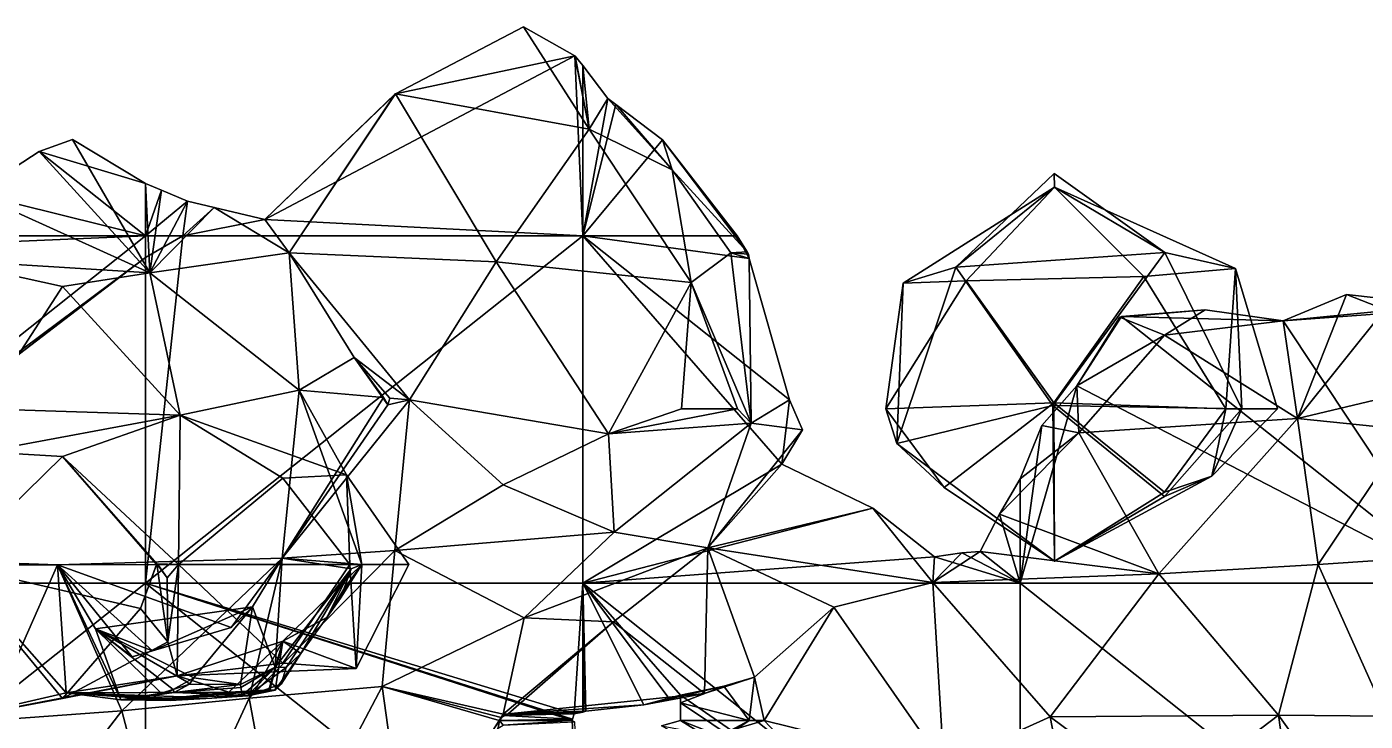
# Model space of a CAD drawing. Extents: x 290095 to 295679, y 4553756 to 4561441.
# Drawn here: x 295006.4 to 295159.5, y 4559690.8 to 4559770.2 of the extents above; entities that cross this region are included whole.
import ezdxf

# ---------------------------------------------------------------- set-up
doc = ezdxf.new("R2010")
doc.units = 0
doc.layers.add('Au_ppm_Pref_-_0_5', color=7, linetype='CONTINUOUS')

msp = doc.modelspace()

# ---------------------------------------------------------------- linework, layer by layer
at = {"layer": 'Au_ppm_Pref_-_0_5'}
for points in [[(295069.1, 4559766.86, 1868.94), (295048.57, 4559762.53, 1865.4), (295063.22, 4559770.19, 1866.78)], [(295048.57, 4559762.53, 1865.4), (295070.73, 4559758.5, 1866.01), (295063.22, 4559770.19, 1866.78)], [(295070.73, 4559758.5, 1866.01), (295069.1, 4559766.86, 1868.94), (295063.22, 4559770.19, 1866.78)], [(295033.63, 4559748.17, 1865.62), (295048.57, 4559762.53, 1865.4), (295069.1, 4559766.86, 1868.94)], [(295033.63, 4559748.17, 1865.62), (295069.1, 4559766.86, 1868.94), (295070, 4559746.3, 1874.29)], [(295070, 4559765.77, 1869.37), (295069.1, 4559766.86, 1868.94), (295069.13, 4559766.85, 1868.95)], [(295070, 4559746.3, 1874.29), (295069.1, 4559766.86, 1868.94), (295070, 4559765.77, 1869.37)], [(295070.73, 4559758.5, 1866.01), (295069.13, 4559766.85, 1868.95), (295069.1, 4559766.86, 1868.94)], [(295069.13, 4559766.85, 1868.95), (295070.73, 4559758.5, 1866.01), (295070, 4559765.77, 1869.37)], [(295072.87, 4559761.99, 1870.63), (295070, 4559746.3, 1874.29), (295070, 4559765.77, 1869.37)], [(295070, 4559765.77, 1869.37), (295070.73, 4559758.5, 1866.01), (295072.87, 4559761.99, 1870.63)], [(295033.63, 4559748.17, 1865.62), (295048.56, 4559762.52, 1865.39), (295048.57, 4559762.53, 1865.39)], [(295033.63, 4559748.17, 1865.62), (295048.57, 4559762.53, 1865.39), (295048.57, 4559762.53, 1865.4)], [(295033.63, 4559748.17, 1865.62), (295036.42, 4559744.38, 1865.8), (295048.56, 4559762.52, 1865.39)], [(295036.42, 4559744.38, 1865.8), (295048.57, 4559762.52, 1865.39), (295048.56, 4559762.52, 1865.39)], [(295060.11, 4559743.34, 1863.41), (295048.57, 4559762.52, 1865.39), (295036.42, 4559744.38, 1865.8)], [(295048.57, 4559762.53, 1865.39), (295048.56, 4559762.52, 1865.39), (295048.56, 4559762.53, 1865.39)], [(295048.56, 4559762.52, 1865.39), (295048.57, 4559762.52, 1865.39), (295048.56, 4559762.53, 1865.39)], [(295048.57, 4559762.52, 1865.39), (295048.57, 4559762.53, 1865.39), (295048.56, 4559762.53, 1865.39)], [(295048.57, 4559762.52, 1865.39), (295048.57, 4559762.53, 1865.4), (295048.57, 4559762.53, 1865.39)], [(295048.57, 4559762.53, 1865.4), (295048.57, 4559762.52, 1865.39), (295070.73, 4559758.5, 1866.01)], [(295070.73, 4559758.5, 1866.01), (295048.57, 4559762.52, 1865.39), (295060.11, 4559743.34, 1863.41)], [(295073.76, 4559761.31, 1870.89), (295070, 4559746.3, 1874.29), (295072.87, 4559761.99, 1870.63)], [(295070.73, 4559758.5, 1866.01), (295080.23, 4559753.86, 1870.89), (295072.87, 4559761.99, 1870.63)], [(295072.87, 4559761.99, 1870.63), (295080.23, 4559753.86, 1870.89), (295073.76, 4559761.31, 1870.89)], [(295079.13, 4559757.28, 1872.46), (295070, 4559746.3, 1874.29), (295073.76, 4559761.31, 1870.89)], [(295080.23, 4559753.86, 1870.89), (295079.13, 4559757.28, 1872.46), (295073.76, 4559761.31, 1870.89)], [(295020, 4559752.29, 1861.91), (295007.85, 4559755.94, 1859.98), (295011.66, 4559757.3, 1860.13)], [(295011.66, 4559757.3, 1860.13), (295007.85, 4559755.94, 1859.98), (295020.51, 4559742.08, 1860.08)], [(295011.66, 4559757.3, 1860.13), (295020.51, 4559742.08, 1860.08), (295020, 4559752.29, 1861.91)], [(295082.4, 4559740.98, 1866.01), (295070.73, 4559758.5, 1866.01), (295060.11, 4559743.34, 1863.41)], [(295087.65, 4559746.3, 1876.11), (295070, 4559746.3, 1874.29), (295079.13, 4559757.28, 1872.46)], [(295082.4, 4559740.98, 1866.01), (295080.23, 4559753.86, 1870.89), (295070.73, 4559758.5, 1866.01)], [(295079.13, 4559757.28, 1872.46), (295088.78, 4559744.47, 1876.21), (295087.65, 4559746.3, 1876.11)], [(295079.13, 4559757.28, 1872.46), (295080.23, 4559753.86, 1870.89), (295088.78, 4559744.47, 1876.21)], [(295000.46, 4559751.13, 1859.66), (295007.85, 4559755.94, 1859.98), (295020, 4559746.3, 1863.01)], [(295007.85, 4559755.94, 1859.98), (295000.46, 4559751.13, 1859.66), (295020.51, 4559742.08, 1860.08)], [(295020, 4559746.3, 1863.01), (295007.85, 4559755.94, 1859.98), (295020, 4559752.29, 1861.91)], [(295086.93, 4559744.37, 1870.89), (295088.78, 4559744.47, 1876.21), (295080.23, 4559753.86, 1870.89)], [(295082.4, 4559740.98, 1866.01), (295086.93, 4559744.37, 1870.89), (295080.23, 4559753.86, 1870.89)], [(295123.93, 4559751.87, 1824.09), (295112.66, 4559742.71, 1818.62), (295123.91, 4559753.43, 1820.35)], [(295123.91, 4559753.43, 1820.35), (295112.66, 4559742.71, 1818.62), (295136.54, 4559744.4, 1817.43)], [(295123.93, 4559751.87, 1824.09), (295123.91, 4559753.43, 1820.35), (295136.54, 4559744.4, 1817.43)], [(295020, 4559746.3, 1863.01), (295020, 4559752.29, 1861.91), (295021.82, 4559751.52, 1862.36)], [(295020, 4559752.29, 1861.91), (295020.51, 4559742.08, 1860.08), (295021.82, 4559751.52, 1862.36)], [(295024.81, 4559750.25, 1863.1), (295020, 4559746.3, 1863.01), (295021.82, 4559751.52, 1862.36)], [(295021.82, 4559751.52, 1862.36), (295020.51, 4559742.08, 1860.08), (295024.81, 4559750.25, 1863.1)], [(295106.63, 4559740.89, 1823.37), (295123.93, 4559751.87, 1824.09), (295113.85, 4559741.16, 1827.05)], [(295123.93, 4559751.87, 1824.09), (295106.63, 4559740.89, 1823.37), (295112.66, 4559742.71, 1818.62)], [(295134.16, 4559741.64, 1827.3), (295113.85, 4559741.16, 1827.05), (295123.93, 4559751.87, 1824.09)], [(295123.93, 4559751.87, 1824.09), (295144.63, 4559742.57, 1823.37), (295134.16, 4559741.64, 1827.3)], [(295144.63, 4559742.57, 1823.37), (295123.93, 4559751.87, 1824.09), (295136.54, 4559744.4, 1817.43)], [(294972.63, 4559746.3, 1856.55), (295000.46, 4559751.13, 1859.66), (295020, 4559746.3, 1863.01)], [(295000.46, 4559751.13, 1859.66), (294996.65, 4559743.57, 1859.38), (295020.51, 4559742.08, 1860.08)], [(295024.27, 4559746.3, 1863.97), (295020, 4559746.3, 1863.01), (295024.81, 4559750.25, 1863.1)], [(295024.81, 4559750.25, 1863.1), (295020.51, 4559742.08, 1860.08), (295027.86, 4559749.53, 1863.97)], [(295024.27, 4559746.3, 1863.97), (295024.81, 4559750.25, 1863.1), (295027.86, 4559749.53, 1863.97)], [(295027.86, 4559749.53, 1863.97), (295020.51, 4559742.08, 1860.08), (295036.42, 4559744.38, 1865.8)], [(295024.27, 4559746.3, 1863.97), (295027.86, 4559749.53, 1863.97), (295033.63, 4559748.17, 1865.62)], [(295024.27, 4559746.3, 1863.97), (295033.63, 4559748.17, 1865.62), (295070, 4559746.3, 1874.29)], [(295027.86, 4559749.53, 1863.97), (295036.42, 4559744.38, 1865.8), (295033.63, 4559748.17, 1865.62)], [(294970, 4559706.61, 1863.6), (294973.8, 4559744.33, 1857.07), (295020, 4559746.3, 1863.01)], [(295020, 4559746.3, 1863.01), (295020, 4559743.82, 1863.97), (294970, 4559706.61, 1863.6)], [(294973.8, 4559744.33, 1857.07), (294972.63, 4559746.3, 1856.55), (295020, 4559746.3, 1863.01)], [(295070, 4559746.3, 1874.29), (295070, 4559706.61, 1882.88), (295020, 4559706.61, 1878.45)], [(295020, 4559706.61, 1878.45), (295020, 4559743.82, 1863.97), (295024.27, 4559746.3, 1863.97)], [(295024.27, 4559746.3, 1863.97), (295070, 4559746.3, 1874.29), (295020, 4559706.61, 1878.45)], [(295020, 4559746.3, 1863.01), (295024.27, 4559746.3, 1863.97), (295020, 4559743.82, 1863.97)], [(295092.75, 4559720.2, 1878.22), (295070, 4559706.61, 1882.88), (295070, 4559746.3, 1874.29)], [(295093.62, 4559727.55, 1876.56), (295092.75, 4559720.2, 1878.22), (295070, 4559746.3, 1874.29)], [(295070, 4559746.3, 1874.29), (295089.02, 4559743.73, 1876.23), (295093.62, 4559727.55, 1876.56)], [(295070, 4559746.3, 1874.29), (295087.65, 4559746.3, 1876.11), (295089.02, 4559743.73, 1876.23)], [(295087.65, 4559746.3, 1876.11), (295088.78, 4559744.47, 1876.21), (295089.02, 4559743.73, 1876.23)], [(295020, 4559743.82, 1863.97), (294971.25, 4559706.61, 1863.97), (294970, 4559706.61, 1863.6)], [(295020, 4559743.82, 1863.97), (295020, 4559706.61, 1878.45), (294971.25, 4559706.61, 1863.97)], [(295001.43, 4559726.55, 1854.72), (295010.51, 4559740.5, 1854.36), (294996.65, 4559743.57, 1859.38)], [(295020.51, 4559742.08, 1860.08), (294996.65, 4559743.57, 1859.38), (295010.51, 4559740.5, 1854.36)], [(295020.51, 4559742.08, 1860.08), (295037.58, 4559728.67, 1859.33), (295036.42, 4559744.38, 1865.8)], [(295050.17, 4559727.56, 1866.12), (295036.42, 4559744.38, 1865.8), (295043.86, 4559732.41, 1864.67)], [(295043.86, 4559732.41, 1864.67), (295036.42, 4559744.38, 1865.8), (295037.58, 4559728.67, 1859.33)], [(295050.17, 4559727.56, 1866.12), (295060.11, 4559743.34, 1863.41), (295036.42, 4559744.38, 1865.8)], [(295082.4, 4559740.98, 1866.01), (295089.27, 4559724.88, 1871.19), (295086.93, 4559744.37, 1870.89)], [(295086.93, 4559744.37, 1870.89), (295088.96, 4559744.22, 1876.22), (295088.78, 4559744.47, 1876.21)], [(295086.93, 4559744.37, 1870.89), (295089.02, 4559743.73, 1876.23), (295088.96, 4559744.22, 1876.22)], [(295089.27, 4559724.88, 1871.19), (295089.02, 4559743.73, 1876.23), (295086.93, 4559744.37, 1870.89)], [(295089.02, 4559743.73, 1876.23), (295088.78, 4559744.47, 1876.21), (295088.96, 4559744.22, 1876.22)], [(295089.27, 4559724.88, 1871.19), (295093.62, 4559727.55, 1876.56), (295089.02, 4559743.73, 1876.23)], [(295112.66, 4559742.71, 1818.62), (295123.76, 4559726.9, 1817.12), (295136.54, 4559744.4, 1817.43)], [(295145.37, 4559726.55, 1819.2), (295136.54, 4559744.4, 1817.43), (295123.76, 4559726.9, 1817.12)], [(295145.37, 4559726.55, 1819.2), (295144.63, 4559742.57, 1823.37), (295136.54, 4559744.4, 1817.43)], [(295023.95, 4559725.8, 1853.61), (295020.51, 4559742.08, 1860.08), (295010.51, 4559740.5, 1854.36)], [(295023.95, 4559725.8, 1853.61), (295037.58, 4559728.67, 1859.33), (295020.51, 4559742.08, 1860.08)], [(295072.93, 4559723.69, 1863.53), (295060.11, 4559743.34, 1863.41), (295050.17, 4559727.56, 1866.12)], [(295082.4, 4559740.98, 1866.01), (295060.11, 4559743.34, 1863.41), (295072.93, 4559723.69, 1863.53)], [(295105.91, 4559722.56, 1821.92), (295123.76, 4559726.9, 1817.12), (295112.66, 4559742.71, 1818.62)], [(295105.91, 4559722.56, 1821.92), (295112.66, 4559742.71, 1818.62), (295106.63, 4559740.89, 1823.37)], [(295144.63, 4559742.57, 1823.37), (295143.53, 4559726.55, 1826.69), (295134.16, 4559741.64, 1827.3)], [(295144.63, 4559742.57, 1823.37), (295149.44, 4559726.55, 1823.37), (295143.53, 4559726.55, 1826.69)], [(295149.44, 4559726.55, 1823.37), (295144.63, 4559742.57, 1823.37), (295145.37, 4559726.55, 1819.2)], [(295001.43, 4559726.55, 1854.72), (295023.95, 4559725.8, 1853.61), (295010.51, 4559740.5, 1854.36)], [(295082.4, 4559740.98, 1866.01), (295072.93, 4559723.69, 1863.53), (295081.29, 4559726.55, 1861.28)], [(295087.68, 4559726.55, 1864.95), (295082.4, 4559740.98, 1866.01), (295081.29, 4559726.55, 1861.28)], [(295082.4, 4559740.98, 1866.01), (295087.68, 4559726.55, 1864.95), (295089.27, 4559724.88, 1871.19)], [(295123.87, 4559727.24, 1828.71), (295104.66, 4559726.55, 1826.51), (295113.85, 4559741.16, 1827.05)], [(295106.63, 4559740.89, 1823.37), (295113.85, 4559741.16, 1827.05), (295104.66, 4559726.55, 1826.51)], [(295105.91, 4559722.56, 1821.92), (295106.63, 4559740.89, 1823.37), (295104.66, 4559726.55, 1826.51)], [(295123.87, 4559727.24, 1828.71), (295113.85, 4559741.16, 1827.05), (295134.16, 4559741.64, 1827.3)], [(295123.87, 4559727.24, 1828.71), (295134.16, 4559741.64, 1827.3), (295143.53, 4559726.55, 1826.69)], [(295168.17, 4559738.4, 1880.86), (295150.09, 4559736.6, 1881.6), (295157.32, 4559739.6, 1880.69)], [(295157.32, 4559739.6, 1880.69), (295150.09, 4559736.6, 1881.6), (295151.73, 4559725.45, 1877.52)], [(295157.32, 4559739.6, 1880.69), (295151.73, 4559725.45, 1877.52), (295161.7, 4559737.88, 1878.99)], [(295168.17, 4559738.4, 1880.86), (295157.32, 4559739.6, 1880.69), (295161.7, 4559737.88, 1878.99)], [(295131.58, 4559737.1, 1881.72), (295131.4, 4559737.02, 1881.68), (295141.15, 4559737.83, 1881.39)], [(295131.4, 4559737.02, 1881.68), (295136.51, 4559734.96, 1879.96), (295141.15, 4559737.83, 1881.39)], [(295150.09, 4559736.6, 1881.6), (295131.58, 4559737.1, 1881.72), (295141.15, 4559737.83, 1881.39)], [(295136.51, 4559734.96, 1879.96), (295150.09, 4559736.6, 1881.6), (295141.15, 4559737.83, 1881.39)], [(295170, 4559738.04, 1880.93), (295150.09, 4559736.6, 1881.6), (295168.17, 4559738.4, 1880.86)], [(295170, 4559738.04, 1880.93), (295170, 4559706.61, 1889.32), (295150.09, 4559736.6, 1881.6)], [(295176.53, 4559731.34, 1876.31), (295161.7, 4559737.88, 1878.99), (295151.73, 4559725.45, 1877.52)], [(295131.58, 4559737.1, 1881.72), (295126.49, 4559729.15, 1880.61), (295131.4, 4559737.02, 1881.68)], [(295170, 4559706.61, 1889.32), (295126.49, 4559729.15, 1880.61), (295131.58, 4559737.1, 1881.72)], [(295126.49, 4559729.15, 1880.61), (295136.51, 4559734.96, 1879.96), (295131.4, 4559737.02, 1881.68)], [(295170, 4559706.61, 1889.32), (295131.58, 4559737.1, 1881.72), (295150.09, 4559736.6, 1881.6)], [(295151.73, 4559725.45, 1877.52), (295150.09, 4559736.6, 1881.6), (295136.51, 4559734.96, 1879.96)], [(295126.49, 4559729.15, 1880.61), (295126.72, 4559723.79, 1879.07), (295136.51, 4559734.96, 1879.96)], [(295151.73, 4559725.45, 1877.52), (295136.51, 4559734.96, 1879.96), (295126.72, 4559723.79, 1879.07)], [(295047.23, 4559727.82, 1864.54), (295043.86, 4559732.41, 1864.67), (295037.58, 4559728.67, 1859.33)], [(295047.92, 4559727.76, 1864.91), (295050.17, 4559727.56, 1866.12), (295043.86, 4559732.41, 1864.67)], [(295047.23, 4559727.82, 1864.54), (295047.7, 4559726.98, 1865.06), (295043.86, 4559732.41, 1864.67)], [(295047.7, 4559726.98, 1865.06), (295047.92, 4559727.76, 1864.91), (295043.86, 4559732.41, 1864.67)], [(295176.53, 4559731.34, 1876.31), (295151.73, 4559725.45, 1877.52), (295164.4, 4559724.15, 1872.2)], [(295023.95, 4559725.8, 1853.61), (295042.99, 4559719.01, 1853.07), (295037.58, 4559728.67, 1859.33)], [(295035.64, 4559709.48, 1864.84), (295047.23, 4559727.82, 1864.54), (295037.58, 4559728.67, 1859.33)], [(295035.64, 4559709.48, 1864.84), (295037.58, 4559728.67, 1859.33), (295044.72, 4559708.73, 1857.73)], [(295042.99, 4559719.01, 1853.07), (295044.72, 4559708.73, 1857.73), (295037.58, 4559728.67, 1859.33)], [(295126.49, 4559729.15, 1880.61), (295120, 4559706.61, 1879.09), (295122.47, 4559724.64, 1879.75)], [(295170, 4559706.61, 1889.32), (295120, 4559706.61, 1879.09), (295126.49, 4559729.15, 1880.61)], [(295122.47, 4559724.64, 1879.75), (295126.72, 4559723.79, 1879.07), (295126.49, 4559729.15, 1880.61)], [(295035.64, 4559709.48, 1864.84), (295047.7, 4559726.98, 1865.06), (295047.23, 4559727.82, 1864.54)], [(295035.64, 4559709.48, 1864.84), (295050.17, 4559727.56, 1866.12), (295047.7, 4559726.98, 1865.06)], [(295035.64, 4559709.48, 1864.84), (295048.52, 4559710.35, 1871.47), (295050.17, 4559727.56, 1866.12)], [(295047.7, 4559726.98, 1865.06), (295050.17, 4559727.56, 1866.12), (295047.92, 4559727.76, 1864.91)], [(295048.52, 4559710.35, 1871.47), (295060.91, 4559717.85, 1867.99), (295050.17, 4559727.56, 1866.12)], [(295050.17, 4559727.56, 1866.12), (295060.91, 4559717.85, 1867.99), (295072.93, 4559723.69, 1863.53)], [(295093.62, 4559727.55, 1876.56), (295089.27, 4559724.88, 1871.19), (295095.12, 4559724.13, 1877.18)], [(295093.62, 4559727.55, 1876.56), (295095.12, 4559724.13, 1877.18), (295092.75, 4559720.2, 1878.22)], [(295123.87, 4559727.24, 1828.71), (295111.31, 4559717.53, 1826.38), (295104.66, 4559726.55, 1826.51)], [(295105.91, 4559722.56, 1821.92), (295123.92, 4559709.13, 1823.62), (295123.76, 4559726.9, 1817.12)], [(295123.87, 4559727.24, 1828.71), (295123.92, 4559709.13, 1823.62), (295111.31, 4559717.53, 1826.38)], [(295123.92, 4559709.13, 1823.62), (295136.51, 4559716.51, 1820.03), (295123.76, 4559726.9, 1817.12)], [(295136.51, 4559716.51, 1820.03), (295145.37, 4559726.55, 1819.2), (295123.76, 4559726.9, 1817.12)], [(295123.87, 4559727.24, 1828.71), (295136.51, 4559717.01, 1826.55), (295123.92, 4559709.13, 1823.62)], [(295123.87, 4559727.24, 1828.71), (295143.53, 4559726.55, 1826.69), (295136.51, 4559717.01, 1826.55)], [(295001.43, 4559726.55, 1854.72), (295001.41, 4559721.61, 1853.07), (295023.95, 4559725.8, 1853.61)], [(295001.41, 4559721.61, 1853.07), (295010.51, 4559721.08, 1848.95), (295023.95, 4559725.8, 1853.61)], [(295023.95, 4559725.8, 1853.61), (295010.51, 4559721.08, 1848.95), (295023.77, 4559708.73, 1848.86)], [(295023.95, 4559725.8, 1853.61), (295023.77, 4559708.73, 1848.86), (295035.71, 4559718.63, 1849.77)], [(295023.95, 4559725.8, 1853.61), (295035.71, 4559718.63, 1849.77), (295042.99, 4559719.01, 1853.07)], [(295087.68, 4559726.55, 1864.95), (295072.93, 4559723.69, 1863.53), (295089.27, 4559724.88, 1871.19)], [(295072.93, 4559723.69, 1863.53), (295087.68, 4559726.55, 1864.95), (295081.29, 4559726.55, 1861.28)], [(295105.91, 4559722.56, 1821.92), (295104.66, 4559726.55, 1826.51), (295111.31, 4559717.53, 1826.38)], [(295151.73, 4559725.45, 1877.52), (295126.72, 4559723.79, 1879.07), (295135.86, 4559707.7, 1876.42)], [(295154.09, 4559708.73, 1871.72), (295151.73, 4559725.45, 1877.52), (295135.86, 4559707.7, 1876.42)], [(295141.94, 4559718.86, 1823.37), (295136.51, 4559717.01, 1826.55), (295143.53, 4559726.55, 1826.69)], [(295141.94, 4559718.86, 1823.37), (295145.37, 4559726.55, 1819.2), (295136.51, 4559716.51, 1820.03)], [(295149.44, 4559726.55, 1823.37), (295141.94, 4559718.86, 1823.37), (295143.53, 4559726.55, 1826.69)], [(295141.94, 4559718.86, 1823.37), (295149.44, 4559726.55, 1823.37), (295145.37, 4559726.55, 1819.2)], [(295154.09, 4559708.73, 1871.72), (295164.4, 4559724.15, 1872.2), (295151.73, 4559725.45, 1877.52)], [(295073.6, 4559712.44, 1871.07), (295072.93, 4559723.69, 1863.53), (295060.91, 4559717.85, 1867.99)], [(295073.6, 4559712.44, 1871.07), (295089.27, 4559724.88, 1871.19), (295072.93, 4559723.69, 1863.53)], [(295073.6, 4559712.44, 1871.07), (295084.29, 4559710.64, 1878.21), (295089.27, 4559724.88, 1871.19)], [(295089.27, 4559724.88, 1871.19), (295084.29, 4559710.64, 1878.21), (295095.12, 4559724.13, 1877.18)], [(295095.12, 4559724.13, 1877.18), (295084.29, 4559710.64, 1878.21), (295092.75, 4559720.2, 1878.22)], [(295120, 4559718.55, 1879.19), (295117.64, 4559714.49, 1878.91), (295126.72, 4559723.79, 1879.07)], [(295117.64, 4559714.49, 1878.91), (295135.86, 4559707.7, 1876.42), (295126.72, 4559723.79, 1879.07)], [(295122.47, 4559724.64, 1879.75), (295120, 4559706.61, 1879.09), (295120, 4559718.55, 1879.19)], [(295122.47, 4559724.64, 1879.75), (295120, 4559718.55, 1879.19), (295126.72, 4559723.79, 1879.07)], [(295164.4, 4559724.15, 1872.2), (295154.09, 4559708.73, 1871.72), (295161.49, 4559709.23, 1864.89)], [(295105.91, 4559722.56, 1821.92), (295111.31, 4559717.53, 1826.38), (295123.92, 4559709.13, 1823.62)], [(295001.41, 4559721.61, 1853.07), (294997.84, 4559708.7, 1847.15), (295010.51, 4559721.08, 1848.95)], [(295010.51, 4559721.08, 1848.95), (294997.84, 4559708.7, 1847.15), (295021.26, 4559708.73, 1848.7)], [(295021.31, 4559708.83, 1848.71), (295010.51, 4559721.08, 1848.95), (295021.26, 4559708.73, 1848.7)], [(295010.51, 4559721.08, 1848.95), (295021.31, 4559708.83, 1848.71), (295023.77, 4559708.73, 1848.86)], [(295042.99, 4559719.01, 1853.07), (295035.71, 4559718.63, 1849.77), (295043.37, 4559708.73, 1849.46)], [(295042.99, 4559719.01, 1853.07), (295050.12, 4559708.73, 1853.07), (295044.72, 4559708.73, 1857.73)], [(295050.12, 4559708.73, 1853.07), (295042.99, 4559719.01, 1853.07), (295043.37, 4559708.73, 1849.46)], [(295103.18, 4559715.2, 1878.5), (295070, 4559706.61, 1882.88), (295092.75, 4559720.2, 1878.22)], [(295103.18, 4559715.2, 1878.5), (295092.75, 4559720.2, 1878.22), (295084.29, 4559710.64, 1878.21)], [(295023.77, 4559708.73, 1848.86), (295043.37, 4559708.73, 1849.46), (295035.71, 4559718.63, 1849.77)], [(295073.6, 4559712.44, 1871.07), (295060.91, 4559717.85, 1867.99), (295048.52, 4559710.35, 1871.47)], [(295120, 4559706.61, 1879.09), (295117.64, 4559714.49, 1878.91), (295120, 4559718.55, 1879.19)], [(295141.94, 4559718.86, 1823.37), (295123.92, 4559709.13, 1823.62), (295136.51, 4559717.01, 1826.55)], [(295136.51, 4559716.51, 1820.03), (295123.92, 4559709.13, 1823.62), (295141.94, 4559718.86, 1823.37)], [(295110.22, 4559709.62, 1879.18), (295070, 4559706.61, 1882.88), (295103.18, 4559715.2, 1878.5)], [(295084.29, 4559710.64, 1878.21), (295110.01, 4559706.68, 1878.78), (295103.18, 4559715.2, 1878.5)], [(295103.18, 4559715.2, 1878.5), (295110.01, 4559706.68, 1878.78), (295110.22, 4559709.62, 1879.18)], [(295120, 4559706.61, 1879.09), (295115.45, 4559710.23, 1878.65), (295117.64, 4559714.49, 1878.91)], [(295117.64, 4559714.49, 1878.91), (295115.45, 4559710.23, 1878.65), (295135.86, 4559707.7, 1876.42)], [(295073.6, 4559712.44, 1871.07), (295048.52, 4559710.35, 1871.47), (295063.31, 4559702.64, 1875.92)], [(295073.6, 4559712.44, 1871.07), (295063.31, 4559702.64, 1875.92), (295084.29, 4559710.64, 1878.21)], [(295035.64, 4559709.48, 1864.84), (295031.86, 4559693.46, 1871.98), (295048.52, 4559710.35, 1871.47)], [(295048.52, 4559710.35, 1871.47), (295031.86, 4559693.46, 1871.98), (295047.05, 4559694.79, 1877.55)], [(295048.52, 4559710.35, 1871.47), (295047.05, 4559694.79, 1877.55), (295063.31, 4559702.64, 1875.92)], [(295084.29, 4559710.64, 1878.21), (295063.31, 4559702.64, 1875.92), (295073.51, 4559702.19, 1880.59)], [(295083.91, 4559694.02, 1882.77), (295084.29, 4559710.64, 1878.21), (295073.51, 4559702.19, 1880.59)], [(295083.91, 4559694.02, 1882.77), (295089.63, 4559695.89, 1882.77), (295084.29, 4559710.64, 1878.21)], [(295089.63, 4559695.89, 1882.77), (295098.71, 4559703.86, 1881.14), (295084.29, 4559710.64, 1878.21)], [(295098.71, 4559703.86, 1881.14), (295110.01, 4559706.68, 1878.78), (295084.29, 4559710.64, 1878.21)], [(295113.34, 4559710.1, 1878.84), (295110.01, 4559706.68, 1878.78), (295115.45, 4559710.23, 1878.65)], [(295110.01, 4559706.68, 1878.78), (295135.86, 4559707.7, 1876.42), (295115.45, 4559710.23, 1878.65)], [(295110.01, 4559706.68, 1878.78), (295113.34, 4559710.1, 1878.84), (295110.22, 4559709.62, 1879.18)], [(295113.34, 4559710.1, 1878.84), (295120, 4559706.61, 1879.09), (295110.22, 4559709.62, 1879.18)], [(295115.45, 4559710.23, 1878.65), (295120, 4559706.61, 1879.09), (295113.34, 4559710.1, 1878.84)], [(294997.68, 4559691.04, 1853.07), (294997.96, 4559708.73, 1858.99), (295010.92, 4559694.1, 1858.14)], [(294997.84, 4559708.7, 1847.15), (294997.68, 4559691.04, 1853.07), (295010.51, 4559693.43, 1847.97)], [(295021.26, 4559708.73, 1848.7), (294997.84, 4559708.7, 1847.15), (295019.42, 4559703.71, 1848.57)], [(294997.84, 4559708.7, 1847.15), (295010.51, 4559693.43, 1847.97), (295019.42, 4559703.71, 1848.57)], [(295009.94, 4559708.7, 1864.51), (294997.91, 4559709.12, 1859.14), (294997.89, 4559708.73, 1859.02)], [(294997.91, 4559708.64, 1859.04), (295009.94, 4559708.7, 1864.51), (294997.89, 4559708.73, 1859.02)], [(294997.96, 4559708.79, 1859.01), (294997.91, 4559709.12, 1859.14), (295009.94, 4559708.7, 1864.51)], [(294997.91, 4559708.64, 1859.04), (295002.05, 4559690.91, 1860.14), (295009.94, 4559708.7, 1864.51)], [(294997.96, 4559708.79, 1859.01), (295009.94, 4559708.7, 1864.51), (294997.93, 4559708.73, 1859.01)], [(295010.92, 4559694.1, 1858.14), (294997.96, 4559708.73, 1858.99), (294997.93, 4559708.73, 1859.01)], [(294997.93, 4559708.73, 1859.01), (295009.94, 4559708.7, 1864.51), (295010.92, 4559694.1, 1858.14)], [(295002.05, 4559690.91, 1860.14), (295017.29, 4559692.01, 1866.21), (295009.94, 4559708.7, 1864.51)], [(295009.94, 4559708.7, 1864.51), (295035.64, 4559709.48, 1864.84), (295029.79, 4559701.55, 1864.64)], [(295035.64, 4559709.48, 1864.84), (295009.94, 4559708.7, 1864.51), (295017.29, 4559692.01, 1866.21)], [(295014.28, 4559701.39, 1863.54), (295009.94, 4559708.7, 1864.51), (295018.47, 4559698.21, 1864.45)], [(295017.18, 4559693.27, 1861.37), (295009.94, 4559708.7, 1864.51), (295014.28, 4559701.39, 1863.54)], [(295009.94, 4559708.7, 1864.51), (295020.79, 4559698.89, 1864.49), (295018.47, 4559698.21, 1864.45)], [(295020.79, 4559698.89, 1864.49), (295009.94, 4559708.7, 1864.51), (295029.79, 4559701.55, 1864.64)], [(295009.94, 4559708.7, 1864.51), (295017.18, 4559693.27, 1861.37), (295010.92, 4559694.1, 1858.14)], [(295035.64, 4559709.48, 1864.84), (295017.29, 4559692.01, 1866.21), (295031.86, 4559693.46, 1871.98)], [(295021.31, 4559708.83, 1848.71), (295021.26, 4559708.73, 1848.7), (295019.42, 4559703.71, 1848.57)], [(295022.56, 4559699.92, 1851.36), (295021.31, 4559708.83, 1848.71), (295019.42, 4559703.71, 1848.57)], [(295021.31, 4559708.83, 1848.71), (295021.4, 4559708.73, 1848.71), (295023.77, 4559708.73, 1848.86)], [(295022.48, 4559707.24, 1848.78), (295021.31, 4559708.83, 1848.71), (295022.56, 4559699.92, 1851.36)], [(295022.48, 4559707.24, 1848.78), (295021.4, 4559708.73, 1848.71), (295021.31, 4559708.83, 1848.71)], [(295021.4, 4559708.73, 1848.71), (295022.48, 4559707.24, 1848.78), (295023.77, 4559708.73, 1848.86)], [(295023.77, 4559708.73, 1848.86), (295022.48, 4559707.24, 1848.78), (295022.56, 4559699.92, 1851.36)], [(295023.62, 4559696.01, 1853.22), (295023.77, 4559708.73, 1848.86), (295022.56, 4559699.92, 1851.36)], [(295023.77, 4559708.73, 1848.86), (295023.62, 4559696.01, 1853.22), (295035.71, 4559697.49, 1849.32)], [(295023.77, 4559708.73, 1848.86), (295035.71, 4559697.49, 1849.32), (295043.37, 4559708.73, 1849.46)], [(295032.25, 4559703.93, 1864.37), (295029.79, 4559701.55, 1864.64), (295035.64, 4559709.48, 1864.84)], [(295034.83, 4559697.03, 1860.55), (295032.25, 4559703.93, 1864.37), (295035.64, 4559709.48, 1864.84)], [(295034.83, 4559697.03, 1860.55), (295035.64, 4559709.48, 1864.84), (295043.52, 4559708.26, 1858.45)], [(295043.52, 4559708.26, 1858.45), (295035.64, 4559709.48, 1864.84), (295044.72, 4559708.73, 1857.73)], [(295040.72, 4559702.7, 1858.07), (295044.72, 4559708.73, 1857.73), (295035.71, 4559700, 1855.98)], [(295044.09, 4559696.88, 1853.07), (295035.71, 4559700, 1855.98), (295044.72, 4559708.73, 1857.73)], [(295044.09, 4559696.88, 1853.07), (295043.37, 4559708.73, 1849.46), (295035.71, 4559697.49, 1849.32)], [(295044.72, 4559708.73, 1857.73), (295040.72, 4559702.7, 1858.07), (295042.31, 4559704.9, 1858.03)], [(295042.68, 4559705.94, 1858.16), (295044.72, 4559708.73, 1857.73), (295042.31, 4559704.9, 1858.03)], [(295042.68, 4559705.94, 1858.16), (295043.52, 4559708.26, 1858.45), (295044.72, 4559708.73, 1857.73)], [(295044.09, 4559696.88, 1853.07), (295050.12, 4559708.73, 1853.07), (295043.37, 4559708.73, 1849.46)], [(295050.12, 4559708.73, 1853.07), (295044.09, 4559696.88, 1853.07), (295044.72, 4559708.73, 1857.73)], [(295120, 4559706.61, 1879.09), (295070, 4559706.61, 1882.88), (295110.22, 4559709.62, 1879.18)], [(295154.09, 4559708.73, 1871.72), (295135.86, 4559707.7, 1876.42), (295149.56, 4559691.53, 1877.06)], [(295161.85, 4559691.4, 1870.7), (295154.09, 4559708.73, 1871.72), (295149.56, 4559691.53, 1877.06)], [(295161.85, 4559691.4, 1870.7), (295161.49, 4559709.23, 1864.89), (295154.09, 4559708.73, 1871.72)], [(295034.83, 4559697.03, 1860.55), (295043.52, 4559708.26, 1858.45), (295036.08, 4559696.96, 1859.58)], [(295036.08, 4559696.96, 1859.58), (295043.52, 4559708.26, 1858.45), (295037.76, 4559698.59, 1858.13)], [(295037.76, 4559698.59, 1858.13), (295043.52, 4559708.26, 1858.45), (295040.72, 4559702.7, 1858.07)], [(295043.52, 4559708.26, 1858.45), (295042.68, 4559705.94, 1858.16), (295040.72, 4559702.7, 1858.07)], [(295123.42, 4559691.35, 1877.44), (295135.86, 4559707.7, 1876.42), (295110.01, 4559706.68, 1878.78)], [(295149.56, 4559691.53, 1877.06), (295135.86, 4559707.7, 1876.42), (295123.42, 4559691.35, 1877.44)], [(295020, 4559706.61, 1878.45), (295020, 4559666.93, 1883.11), (294970, 4559666.93, 1874.71)], [(294971.25, 4559706.61, 1863.97), (295020, 4559706.61, 1878.45), (294970, 4559666.93, 1874.71)], [(295020, 4559706.61, 1878.45), (295068.84, 4559691.08, 1887), (295068.79, 4559690.91, 1887.04)], [(295020, 4559706.61, 1878.45), (295069.03, 4559691.69, 1886.85), (295068.84, 4559691.08, 1887)], [(295068.79, 4559690.91, 1887.04), (295070, 4559666.93, 1893.68), (295020, 4559706.61, 1878.45)], [(295070, 4559706.61, 1882.88), (295069.03, 4559691.69, 1886.85), (295020, 4559706.61, 1878.45)], [(295070, 4559666.93, 1893.68), (295020, 4559666.93, 1883.11), (295020, 4559706.61, 1878.45)], [(295042.68, 4559705.94, 1858.16), (295042.31, 4559704.9, 1858.03), (295040.72, 4559702.7, 1858.07)], [(295070, 4559706.61, 1882.88), (295070, 4559691.89, 1886.88), (295069.03, 4559691.69, 1886.85)], [(295070.34, 4559691.98, 1886.85), (295070.12, 4559691.92, 1886.87), (295070, 4559706.61, 1882.88)], [(295076.97, 4559692.73, 1886.47), (295070.34, 4559691.98, 1886.85), (295070, 4559706.61, 1882.88)], [(295079.82, 4559693.47, 1886.19), (295076.97, 4559692.73, 1886.47), (295070, 4559706.61, 1882.88)], [(295081.18, 4559693.82, 1886.06), (295079.82, 4559693.47, 1886.19), (295070, 4559706.61, 1882.88)], [(295070.12, 4559691.92, 1886.87), (295070, 4559691.89, 1886.88), (295070, 4559706.61, 1882.88)], [(295120, 4559666.93, 1892.33), (295081.18, 4559693.82, 1886.06), (295070, 4559706.61, 1882.88)], [(295070, 4559706.61, 1882.88), (295120, 4559706.61, 1879.09), (295120, 4559666.93, 1892.33)], [(295098.71, 4559703.86, 1881.14), (295111.29, 4559685.85, 1881.07), (295110.01, 4559706.68, 1878.78)], [(295123.42, 4559691.35, 1877.44), (295110.01, 4559706.68, 1878.78), (295111.29, 4559685.85, 1881.07)], [(295120, 4559706.61, 1879.09), (295170, 4559706.61, 1889.32), (295170, 4559666.93, 1887.9)], [(295170, 4559666.93, 1887.9), (295120, 4559666.93, 1892.33), (295120, 4559706.61, 1879.09)], [(295010.51, 4559693.43, 1847.97), (295022.56, 4559699.92, 1851.36), (295019.42, 4559703.71, 1848.57)], [(295014.28, 4559701.39, 1863.54), (295020.79, 4559698.89, 1864.49), (295032.25, 4559703.93, 1864.37)], [(295014.28, 4559701.39, 1863.54), (295032.25, 4559703.93, 1864.37), (295025.54, 4559695.78, 1864.5)], [(295020.79, 4559698.89, 1864.49), (295029.79, 4559701.55, 1864.64), (295032.25, 4559703.93, 1864.37)], [(295030.85, 4559695.03, 1861.69), (295025.54, 4559695.78, 1864.5), (295032.25, 4559703.93, 1864.37)], [(295030.85, 4559695.03, 1861.69), (295032.25, 4559703.93, 1864.37), (295034.83, 4559697.03, 1860.55)], [(295090.72, 4559690.91, 1882.77), (295098.71, 4559703.86, 1881.14), (295089.63, 4559695.89, 1882.77)], [(295090.72, 4559690.91, 1882.77), (295111.29, 4559685.85, 1881.07), (295098.71, 4559703.86, 1881.14)], [(295040.72, 4559702.7, 1858.07), (295035.71, 4559700, 1855.98), (295037.76, 4559698.59, 1858.13)], [(295063.31, 4559702.64, 1875.92), (295047.05, 4559694.79, 1877.55), (295060.91, 4559691.65, 1882.52)], [(295060.91, 4559691.65, 1882.52), (295073.51, 4559702.19, 1880.59), (295063.31, 4559702.64, 1875.92)], [(295060.91, 4559691.65, 1882.52), (295061.46, 4559691.69, 1882.77), (295073.51, 4559702.19, 1880.59)], [(295083.91, 4559694.02, 1882.77), (295073.51, 4559702.19, 1880.59), (295061.46, 4559691.69, 1882.77)], [(295017.18, 4559693.27, 1861.37), (295014.28, 4559701.39, 1863.54), (295021.81, 4559694.04, 1864.41)], [(295018.47, 4559698.21, 1864.45), (295020.79, 4559698.89, 1864.49), (295014.28, 4559701.39, 1863.54)], [(295023.17, 4559694.47, 1864.45), (295014.28, 4559701.39, 1863.54), (295024.73, 4559695.33, 1864.49)], [(295021.81, 4559694.04, 1864.41), (295014.28, 4559701.39, 1863.54), (295023.17, 4559694.47, 1864.45)], [(295024.73, 4559695.33, 1864.49), (295014.28, 4559701.39, 1863.54), (295025.54, 4559695.78, 1864.5)], [(295022.56, 4559699.92, 1851.36), (295010.51, 4559693.43, 1847.97), (295023.62, 4559696.01, 1853.22)], [(295035.71, 4559700, 1855.98), (295023.62, 4559696.01, 1853.22), (295029.51, 4559694.16, 1856.34)], [(295023.62, 4559696.01, 1853.22), (295035.71, 4559700, 1855.98), (295044.09, 4559696.88, 1853.07)], [(295035.71, 4559700, 1855.98), (295029.51, 4559694.16, 1856.34), (295032.49, 4559694.32, 1857.4)], [(295035.71, 4559700, 1855.98), (295032.49, 4559694.32, 1857.4), (295034.11, 4559694.41, 1857.98)], [(295035.71, 4559700, 1855.98), (295034.11, 4559694.41, 1857.98), (295034.22, 4559694.42, 1858.02)], [(295035.71, 4559700, 1855.98), (295034.22, 4559694.42, 1858.02), (295034.83, 4559694.4, 1858.26)], [(295037.76, 4559698.59, 1858.13), (295035.71, 4559700, 1855.98), (295034.83, 4559694.4, 1858.26)], [(295035.5, 4559695.09, 1858.37), (295037.76, 4559698.59, 1858.13), (295034.83, 4559694.4, 1858.26)], [(295035.5, 4559695.09, 1858.37), (295036.08, 4559696.96, 1859.58), (295037.76, 4559698.59, 1858.13)], [(295023.62, 4559696.01, 1853.22), (295044.09, 4559696.88, 1853.07), (295035.71, 4559697.49, 1849.32)], [(295034.83, 4559697.03, 1860.55), (295030.9, 4559694.71, 1861.37), (295030.85, 4559695.03, 1861.69)], [(295034.83, 4559697.03, 1860.55), (295031.04, 4559693.8, 1860.48), (295030.9, 4559694.71, 1861.37)], [(295031.67, 4559693.74, 1859.97), (295031.04, 4559693.8, 1860.48), (295034.83, 4559697.03, 1860.55)], [(295031.67, 4559693.74, 1859.97), (295034.83, 4559697.03, 1860.55), (295036.08, 4559696.96, 1859.58)], [(295035.5, 4559695.09, 1858.37), (295031.67, 4559693.74, 1859.97), (295036.08, 4559696.96, 1859.58)], [(295023.62, 4559696.01, 1853.22), (294997.68, 4559691.04, 1853.07), (295010.92, 4559694.1, 1858.14)], [(294997.68, 4559691.04, 1853.07), (295023.62, 4559696.01, 1853.22), (295010.51, 4559693.43, 1847.97)], [(295023.62, 4559696.01, 1853.22), (295010.92, 4559694.1, 1858.14), (295029.51, 4559694.16, 1856.34)], [(295024.73, 4559695.33, 1864.49), (295025.02, 4559695.07, 1864.49), (295023.17, 4559694.47, 1864.45)], [(295023.26, 4559694.12, 1864.45), (295023.17, 4559694.47, 1864.45), (295025.02, 4559695.07, 1864.49)], [(295030.85, 4559695.03, 1861.69), (295023.26, 4559694.12, 1864.45), (295025.02, 4559695.07, 1864.49)], [(295030.9, 4559694.71, 1861.37), (295023.26, 4559694.12, 1864.45), (295030.85, 4559695.03, 1861.69)], [(295031.04, 4559693.8, 1860.48), (295023.26, 4559694.12, 1864.45), (295030.9, 4559694.71, 1861.37)], [(295024.73, 4559695.33, 1864.49), (295025.54, 4559695.78, 1864.5), (295025.02, 4559695.07, 1864.49)], [(295025.02, 4559695.07, 1864.49), (295025.54, 4559695.78, 1864.5), (295030.85, 4559695.03, 1861.69)], [(295034.83, 4559694.4, 1858.26), (295031.67, 4559693.74, 1859.97), (295035.5, 4559695.09, 1858.37)], [(295031.86, 4559693.46, 1871.98), (295035.64, 4559673.09, 1877.02), (295047.05, 4559694.79, 1877.55)], [(295035.64, 4559673.09, 1877.02), (295049.91, 4559674.31, 1880.56), (295047.05, 4559694.79, 1877.55)], [(295049.91, 4559674.31, 1880.56), (295060.43, 4559690.91, 1882.77), (295047.05, 4559694.79, 1877.55)], [(295060.67, 4559691.25, 1882.77), (295060.91, 4559691.65, 1882.52), (295047.05, 4559694.79, 1877.55)], [(295047.05, 4559694.79, 1877.55), (295060.43, 4559690.91, 1882.77), (295060.67, 4559691.25, 1882.77)], [(295086.11, 4559694.85, 1884.08), (295076.97, 4559692.73, 1886.47), (295079.82, 4559693.47, 1886.19)], [(295086.11, 4559694.85, 1884.08), (295083.91, 4559694.02, 1882.77), (295076.97, 4559692.73, 1886.47)], [(295081.18, 4559693.82, 1886.06), (295086.11, 4559694.85, 1884.08), (295079.82, 4559693.47, 1886.19)], [(295081.18, 4559692.96, 1886.29), (295089.03, 4559690.91, 1884.14), (295086.11, 4559694.85, 1884.08)], [(295081.18, 4559692.96, 1886.29), (295086.11, 4559694.85, 1884.08), (295081.18, 4559693.82, 1886.06)], [(295083.91, 4559694.02, 1882.77), (295086.11, 4559694.85, 1884.08), (295089.63, 4559695.89, 1882.77)], [(295089.63, 4559695.89, 1882.77), (295086.11, 4559694.85, 1884.08), (295089.03, 4559690.91, 1884.14)], [(295089.63, 4559695.89, 1882.77), (295089.03, 4559690.91, 1884.14), (295090.72, 4559690.91, 1882.77)], [(295029.51, 4559694.16, 1856.34), (295010.92, 4559694.1, 1858.14), (295024.3, 4559693.64, 1857.82)], [(295022.09, 4559693.38, 1858.55), (295010.92, 4559694.1, 1858.14), (295022.82, 4559693.21, 1859.44)], [(295010.92, 4559694.1, 1858.14), (295017.18, 4559693.27, 1861.37), (295022.82, 4559693.21, 1859.44)], [(295010.92, 4559694.1, 1858.14), (295022.09, 4559693.38, 1858.55), (295022.36, 4559693.43, 1858.43)], [(295010.92, 4559694.1, 1858.14), (295022.64, 4559693.48, 1858.29), (295024.3, 4559693.64, 1857.82)], [(295010.92, 4559694.1, 1858.14), (295022.36, 4559693.43, 1858.43), (295022.64, 4559693.48, 1858.29)], [(295017.18, 4559693.27, 1861.37), (295021.81, 4559694.04, 1864.41), (295023.26, 4559694.12, 1864.45)], [(295017.18, 4559693.27, 1861.37), (295023.26, 4559694.12, 1864.45), (295031.04, 4559693.8, 1860.48)], [(295027.57, 4559693.49, 1859.72), (295017.18, 4559693.27, 1861.37), (295031.04, 4559693.8, 1860.48)], [(295022.82, 4559693.21, 1859.44), (295017.18, 4559693.27, 1861.37), (295027.57, 4559693.49, 1859.72)], [(295031.86, 4559693.46, 1871.98), (295017.29, 4559692.01, 1866.21), (295022.34, 4559672.89, 1871.01)], [(295021.81, 4559694.04, 1864.41), (295023.17, 4559694.47, 1864.45), (295022.45, 4559694.08, 1864.44)], [(295021.81, 4559694.04, 1864.41), (295022.45, 4559694.08, 1864.44), (295023.26, 4559694.12, 1864.45)], [(295022.09, 4559693.38, 1858.55), (295027.57, 4559693.49, 1859.72), (295022.36, 4559693.43, 1858.43)], [(295022.09, 4559693.38, 1858.55), (295022.82, 4559693.21, 1859.44), (295027.57, 4559693.49, 1859.72)], [(295031.86, 4559693.46, 1871.98), (295022.34, 4559672.89, 1871.01), (295035.64, 4559673.09, 1877.02)], [(295022.36, 4559693.43, 1858.43), (295034.83, 4559694.4, 1858.26), (295022.64, 4559693.48, 1858.29)], [(295022.36, 4559693.43, 1858.43), (295027.57, 4559693.49, 1859.72), (295034.83, 4559694.4, 1858.26)], [(295023.26, 4559694.12, 1864.45), (295022.45, 4559694.08, 1864.44), (295023.17, 4559694.47, 1864.45)], [(295034.22, 4559694.42, 1858.02), (295022.64, 4559693.48, 1858.29), (295034.83, 4559694.4, 1858.26)], [(295022.64, 4559693.48, 1858.29), (295034.22, 4559694.42, 1858.02), (295024.3, 4559693.64, 1857.82)], [(295024.3, 4559693.64, 1857.82), (295034.22, 4559694.42, 1858.02), (295034.11, 4559694.41, 1857.98)], [(295024.3, 4559693.64, 1857.82), (295034.11, 4559694.41, 1857.98), (295032.49, 4559694.32, 1857.4)], [(295024.3, 4559693.64, 1857.82), (295032.49, 4559694.32, 1857.4), (295029.51, 4559694.16, 1856.34)], [(295031.67, 4559693.74, 1859.97), (295034.83, 4559694.4, 1858.26), (295027.57, 4559693.49, 1859.72)], [(295031.67, 4559693.74, 1859.97), (295027.57, 4559693.49, 1859.72), (295031.04, 4559693.8, 1860.48)], [(295083.91, 4559694.02, 1882.77), (295061.46, 4559691.69, 1882.77), (295076.97, 4559692.73, 1886.47)], [(295120, 4559666.93, 1892.33), (295081.18, 4559692.96, 1886.29), (295081.18, 4559693.82, 1886.06)], [(295005, 4559676, 1866.12), (295017.29, 4559692.01, 1866.21), (295002.05, 4559690.91, 1860.14)], [(295005, 4559676, 1866.12), (295022.34, 4559672.89, 1871.01), (295017.29, 4559692.01, 1866.21)], [(295060.91, 4559691.49, 1882.96), (295060.47, 4559690.91, 1882.97), (295068.84, 4559691.08, 1887)], [(295060.67, 4559691.25, 1882.77), (295060.47, 4559690.91, 1882.97), (295060.91, 4559691.49, 1882.96)], [(295060.91, 4559691.65, 1882.52), (295060.67, 4559691.25, 1882.77), (295061.46, 4559691.69, 1882.77)], [(295061.46, 4559691.69, 1882.77), (295060.67, 4559691.25, 1882.77), (295060.91, 4559691.49, 1882.96)], [(295070.12, 4559691.92, 1886.87), (295070.34, 4559691.98, 1886.85), (295060.91, 4559691.49, 1882.96)], [(295060.91, 4559691.49, 1882.96), (295070.34, 4559691.98, 1886.85), (295061.46, 4559691.69, 1882.77)], [(295070.12, 4559691.92, 1886.87), (295060.91, 4559691.49, 1882.96), (295069.03, 4559691.69, 1886.85)], [(295060.91, 4559691.49, 1882.96), (295068.84, 4559691.08, 1887), (295069.03, 4559691.69, 1886.85)], [(295070.34, 4559691.98, 1886.85), (295076.97, 4559692.73, 1886.47), (295061.46, 4559691.69, 1882.77)], [(295070, 4559691.89, 1886.88), (295070.12, 4559691.92, 1886.87), (295069.03, 4559691.69, 1886.85)], [(295120, 4559666.93, 1892.33), (295081.18, 4559690.91, 1886.85), (295081.18, 4559692.96, 1886.29)], [(295081.18, 4559690.91, 1886.85), (295089.03, 4559690.91, 1884.14), (295081.18, 4559692.96, 1886.29)], [(295149.56, 4559691.53, 1877.06), (295123.42, 4559691.35, 1877.44), (295136.51, 4559681.63, 1879.67)], [(295149.56, 4559691.53, 1877.06), (295136.51, 4559681.63, 1879.67), (295152.01, 4559673.81, 1883.41)], [(295161.85, 4559691.4, 1870.7), (295149.56, 4559691.53, 1877.06), (295163.74, 4559671.74, 1877.46)], [(295163.74, 4559671.74, 1877.46), (295149.56, 4559691.53, 1877.06), (295152.01, 4559673.81, 1883.41)], [(295049.91, 4559674.31, 1880.56), (295060.31, 4559690.06, 1882.77), (295060.43, 4559690.91, 1882.77)], [(295060.31, 4559690.06, 1882.77), (295060.91, 4559690.4, 1882.94), (295060.47, 4559690.91, 1882.97)], [(295060.31, 4559690.06, 1882.77), (295060.47, 4559690.91, 1882.97), (295060.43, 4559690.91, 1882.77)], [(295060.43, 4559690.91, 1882.77), (295060.47, 4559690.91, 1882.97), (295060.67, 4559691.25, 1882.77)], [(295068.84, 4559691.08, 1887), (295060.47, 4559690.91, 1882.97), (295068.79, 4559690.91, 1887.04)], [(295060.47, 4559690.91, 1882.97), (295060.91, 4559690.4, 1882.94), (295068.79, 4559690.91, 1887.04)], [(295068.79, 4559690.91, 1887.04), (295060.91, 4559690.4, 1882.94), (295069.06, 4559690.77, 1887.11)], [(295068.79, 4559690.91, 1887.04), (295069.06, 4559690.77, 1887.11), (295070, 4559666.93, 1893.68)], [(295120, 4559666.93, 1892.33), (295078.98, 4559690.32, 1887.07), (295081.18, 4559690.91, 1886.85)], [(295086.11, 4559688.99, 1883.41), (295081.18, 4559690.91, 1886.85), (295078.98, 4559690.32, 1887.07)], [(295086.11, 4559688.99, 1883.41), (295089.03, 4559690.91, 1884.14), (295081.18, 4559690.91, 1886.85)], [(295086.9, 4559689.79, 1882.77), (295089.03, 4559690.91, 1884.14), (295086.11, 4559688.99, 1883.41)], [(295090.72, 4559690.91, 1882.77), (295089.03, 4559690.91, 1884.14), (295086.9, 4559689.79, 1882.77)], [(295090.72, 4559690.91, 1882.77), (295086.9, 4559689.79, 1882.77), (295096.45, 4559684.9, 1877.76)], [(295090.72, 4559690.91, 1882.77), (295096.45, 4559684.9, 1877.76), (295111.29, 4559685.85, 1881.07)], [(295123.42, 4559691.35, 1877.44), (295111.29, 4559685.85, 1881.07), (295125.9, 4559678.54, 1883.64)], [(295123.42, 4559691.35, 1877.44), (295125.9, 4559678.54, 1883.64), (295136.51, 4559681.63, 1879.67)]]:
    msp.add_3dface(points, dxfattribs=at)

doc.saveas('drawing.dxf')
